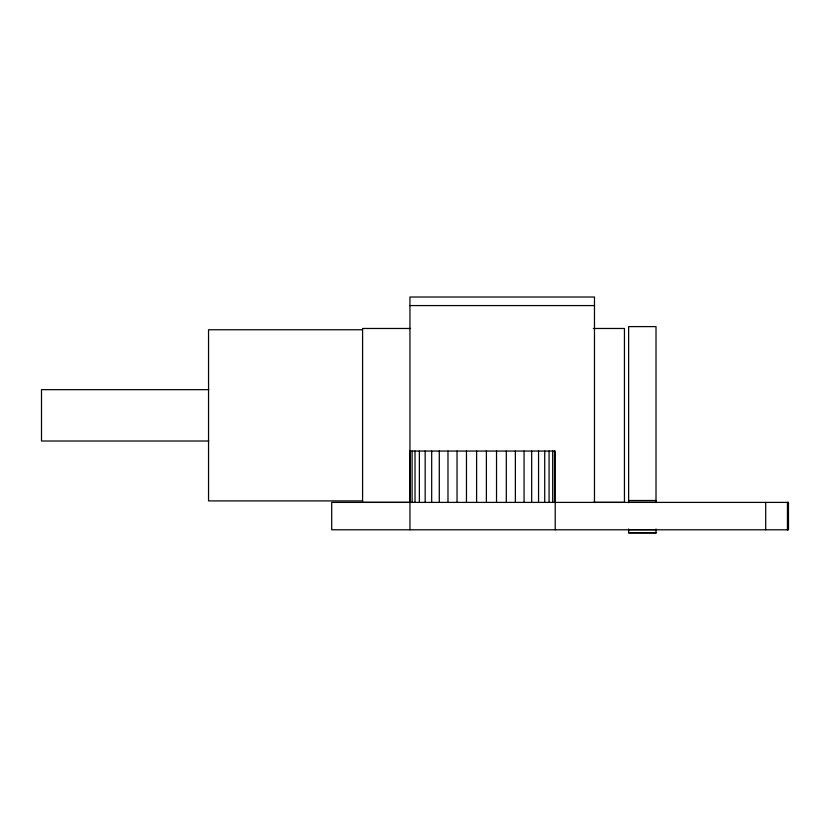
<?xml version="1.0" encoding="UTF-8"?>
<svg xmlns="http://www.w3.org/2000/svg" width="830" height="830" viewBox="0 0 830 830"><rect width="100%" height="100%" fill="white"/><g stroke="black" fill="none" stroke-linecap="round" stroke-linejoin="round"><path stroke-width="1.25" d="M409.947 305.575L594.477 305.575M410.549 328.473L362.586 328.473L362.586 502.358L410.549 502.358M593.336 328.473L624.451 328.473L624.451 502.358L593.336 502.358M362.586 329.759L208.548 329.759L208.548 500.915L362.586 500.915M208.766 389.664L41.5 389.664L41.5 441.01L208.766 441.01M409.947 451.053L555.218 451.053L555.218 529.789M628.632 500.5L656.011 500.5M628.632 502.316L656.011 502.316M628.632 529.654L656.011 529.654M628.632 532.642L656.011 532.798M656.011 532.87L628.632 532.985L628.632 528.98M787.805 502.399L787.805 529.789M787.442 502.399L787.442 529.789M765.706 502.399L765.706 529.789M656.011 502.627L656.011 326.605L628.632 326.605L628.632 502.679M656.011 528.98L656.011 532.985M594.477 502.399L594.477 297.015L409.947 297.015L409.947 529.789M554.492 451.053L554.492 502.399M552.687 451.053L552.687 502.399M549.066 451.053L549.066 502.399M544.719 451.053L544.719 502.399M538.556 451.053L538.556 502.399M531.677 451.053L531.677 502.399M524.062 451.053L524.062 502.399M515.368 451.053L515.368 502.399M506.31 451.053L506.31 502.399M496.527 451.053L496.527 502.399M486.39 451.053L486.39 502.399M476.607 451.053L476.607 502.399M466.46 451.053L466.46 502.399M457.04 451.053L457.04 502.399M447.982 451.053L447.982 502.399M439.288 451.053L439.288 502.399M431.683 451.053L431.683 502.399M425.168 451.053L425.168 502.399M419.368 451.053L419.368 502.399M415.021 451.053L415.021 502.399M412.116 451.053L412.116 502.399M410.311 451.053L410.311 502.399M788.5 502.399L331.699 502.399L331.699 529.789L788.5 529.789L788.448 502.399"/></g></svg>
